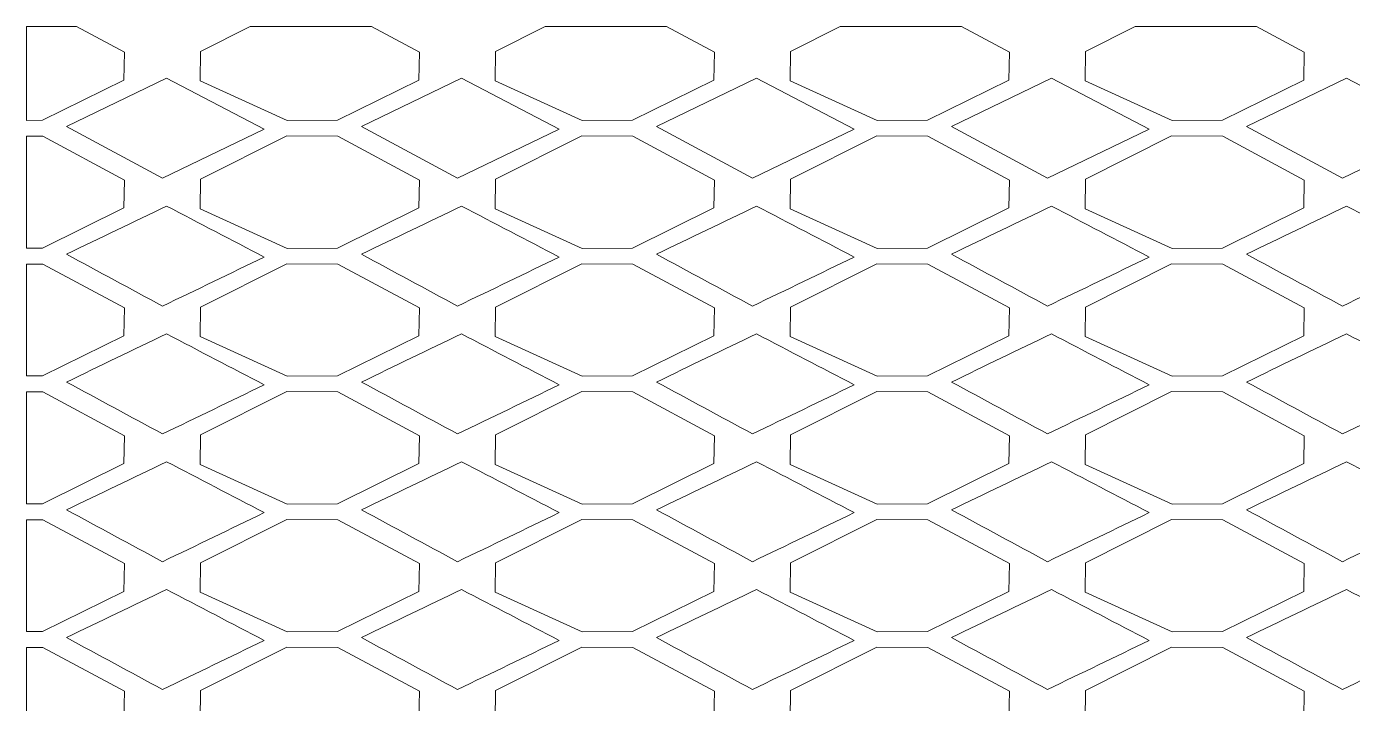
# Model space of a CAD drawing. Header units: millimetres. Extents: x -1200 to 1200, y -590 to 590.
# Drawn here: x -1200 to -45, y 0 to 590 of the extents above; entities that cross this region are included whole.
import ezdxf

# ---------------------------------------------------------------- set-up
doc = ezdxf.new("R2010")
doc.units = ezdxf.units.MM
doc.header["$MEASUREMENT"] = 0
doc.layers.add('Layer 1', color=7, linetype='Continuous')

msp = doc.modelspace()

# ---------------------------------------------------------------- linework, layer by layer
at = {"layer": 'Layer 1', "color": 250, "lineweight": 20}
for points, knots in [([(-1200.05, 508.202), (-1200.05, 508.202), (-1200.05, 589.9734), (-1200.05, 589.9734), (-1200.05, 589.9734), (-1156.4957, 589.9734), (-1156.4957, 589.9734), (-1156.4957, 589.9734), (-1114.7552, 567.5746), (-1114.7552, 567.5746), (-1114.7552, 567.5746), (-1115.2698, 543.2268), (-1115.2698, 543.2268), (-1115.2698, 543.2268), (-1186.0595, 508.317), (-1186.0595, 508.317), (-1186.0595, 508.317), (-1200.05, 508.202), (-1200.05, 508.202)], [0, 0, 0, 0, 0.166666667, 0.166666667, 0.166666667, 0.333333333, 0.333333333, 0.333333333, 0.5, 0.5, 0.5, 0.666666667, 0.666666667, 0.666666667, 0.833333333, 0.833333333, 0.833333333, 1, 1, 1, 1]), ([(-1005.1935, 589.9734), (-1005.1935, 589.9734), (-899.4521, 589.9734), (-899.4521, 589.9734), (-899.4521, 589.9734), (-857.7115, 567.5746), (-857.7115, 567.5746), (-857.7115, 567.5746), (-858.2261, 543.2268), (-858.2261, 543.2268), (-858.2261, 543.2268), (-929.0158, 508.317), (-929.0158, 508.317), (-929.0158, 508.317), (-972.8092, 507.9585), (-972.8092, 507.9585), (-972.8092, 507.9585), (-1048.7925, 542.5553), (-1048.7925, 542.5553), (-1048.7925, 542.5553), (-1048.4653, 568.2461), (-1048.4653, 568.2461), (-1048.4653, 568.2461), (-1005.1935, 589.9734), (-1005.1935, 589.9734)], [0, 0, 0, 0, 0.125, 0.125, 0.125, 0.25, 0.25, 0.25, 0.375, 0.375, 0.375, 0.5, 0.5, 0.5, 0.625, 0.625, 0.625, 0.75, 0.75, 0.75, 0.875, 0.875, 0.875, 1, 1, 1, 1]), ([(-748.1497, 589.9734), (-748.1497, 589.9734), (-642.4083, 589.9734), (-642.4083, 589.9734), (-642.4083, 589.9734), (-600.6677, 567.5746), (-600.6677, 567.5746), (-600.6677, 567.5746), (-601.1823, 543.2268), (-601.1823, 543.2268), (-601.1823, 543.2268), (-671.9722, 508.317), (-671.9722, 508.317), (-671.9722, 508.317), (-715.7654, 507.9585), (-715.7654, 507.9585), (-715.7654, 507.9585), (-791.7488, 542.5553), (-791.7488, 542.5553), (-791.7488, 542.5553), (-791.4216, 568.2461), (-791.4216, 568.2461), (-791.4216, 568.2461), (-748.1497, 589.9734), (-748.1497, 589.9734)], [0, 0, 0, 0, 0.125, 0.125, 0.125, 0.25, 0.25, 0.25, 0.375, 0.375, 0.375, 0.5, 0.5, 0.5, 0.625, 0.625, 0.625, 0.75, 0.75, 0.75, 0.875, 0.875, 0.875, 1, 1, 1, 1]), ([(-491.106, 589.9734), (-491.106, 589.9734), (-385.3646, 589.9734), (-385.3646, 589.9734), (-385.3646, 589.9734), (-343.624, 567.5746), (-343.624, 567.5746), (-343.624, 567.5746), (-344.1386, 543.2268), (-344.1386, 543.2268), (-344.1386, 543.2268), (-414.9284, 508.317), (-414.9284, 508.317), (-414.9284, 508.317), (-458.7218, 507.9585), (-458.7218, 507.9585), (-458.7218, 507.9585), (-534.705, 542.5553), (-534.705, 542.5553), (-534.705, 542.5553), (-534.3778, 568.2461), (-534.3778, 568.2461), (-534.3778, 568.2461), (-491.106, 589.9734), (-491.106, 589.9734)], [0, 0, 0, 0, 0.125, 0.125, 0.125, 0.25, 0.25, 0.25, 0.375, 0.375, 0.375, 0.5, 0.5, 0.5, 0.625, 0.625, 0.625, 0.75, 0.75, 0.75, 0.875, 0.875, 0.875, 1, 1, 1, 1]), ([(-234.0623, 589.9734), (-234.0623, 589.9734), (-128.3209, 589.9734), (-128.3209, 589.9734), (-128.3209, 589.9734), (-86.5802, 567.5746), (-86.5802, 567.5746), (-86.5802, 567.5746), (-87.0949, 543.2268), (-87.0949, 543.2268), (-87.0949, 543.2268), (-157.8847, 508.317), (-157.8847, 508.317), (-157.8847, 508.317), (-201.6781, 507.9585), (-201.6781, 507.9585), (-201.6781, 507.9585), (-277.6613, 542.5553), (-277.6613, 542.5553), (-277.6613, 542.5553), (-277.3341, 568.2461), (-277.3341, 568.2461), (-277.3341, 568.2461), (-234.0623, 589.9734), (-234.0623, 589.9734)], [0, 0, 0, 0, 0.125, 0.125, 0.125, 0.25, 0.25, 0.25, 0.375, 0.375, 0.375, 0.5, 0.5, 0.5, 0.625, 0.625, 0.625, 0.75, 0.75, 0.75, 0.875, 0.875, 0.875, 1, 1, 1, 1]), ([(-992.8531, 500.4396), (-992.8531, 500.4396), (-1078.0067, 544.8387), (-1078.0067, 544.8387), (-1078.0067, 544.8387), (-1165.2186, 502.9009), (-1165.2186, 502.9009), (-1165.2186, 502.9009), (-1081.469, 457.6966), (-1081.469, 457.6966), (-1081.469, 457.6966), (-992.8531, 500.4396), (-992.8531, 500.4396)], [0, 0, 0, 0, 0.25, 0.25, 0.25, 0.5, 0.5, 0.5, 0.75, 0.75, 0.75, 1, 1, 1, 1]), ([(-735.8093, 500.4396), (-735.8093, 500.4396), (-820.963, 544.8387), (-820.963, 544.8387), (-820.963, 544.8387), (-908.1749, 502.9009), (-908.1749, 502.9009), (-908.1749, 502.9009), (-824.4253, 457.6966), (-824.4253, 457.6966), (-824.4253, 457.6966), (-735.8093, 500.4396), (-735.8093, 500.4396)], [0, 0, 0, 0, 0.25, 0.25, 0.25, 0.5, 0.5, 0.5, 0.75, 0.75, 0.75, 1, 1, 1, 1]), ([(-478.7656, 500.4396), (-478.7656, 500.4396), (-563.9192, 544.8387), (-563.9192, 544.8387), (-563.9192, 544.8387), (-651.1312, 502.9009), (-651.1312, 502.9009), (-651.1312, 502.9009), (-567.3816, 457.6966), (-567.3816, 457.6966), (-567.3816, 457.6966), (-478.7656, 500.4396), (-478.7656, 500.4396)], [0, 0, 0, 0, 0.25, 0.25, 0.25, 0.5, 0.5, 0.5, 0.75, 0.75, 0.75, 1, 1, 1, 1]), ([(-221.7219, 500.4396), (-221.7219, 500.4396), (-306.8755, 544.8387), (-306.8755, 544.8387), (-306.8755, 544.8387), (-394.0875, 502.9009), (-394.0875, 502.9009), (-394.0875, 502.9009), (-310.3378, 457.6966), (-310.3378, 457.6966), (-310.3378, 457.6966), (-221.7219, 500.4396), (-221.7219, 500.4396)], [0, 0, 0, 0, 0.25, 0.25, 0.25, 0.5, 0.5, 0.5, 0.75, 0.75, 0.75, 1, 1, 1, 1]), ([(35.3218, 500.4396), (35.3218, 500.4396), (-49.8318, 544.8387), (-49.8318, 544.8387), (-49.8318, 544.8387), (-137.0438, 502.9009), (-137.0438, 502.9009), (-137.0438, 502.9009), (-53.2941, 457.6966), (-53.2941, 457.6966), (-53.2941, 457.6966), (35.3218, 500.4396), (35.3218, 500.4396)], [0, 0, 0, 0, 0.25, 0.25, 0.25, 0.5, 0.5, 0.5, 0.75, 0.75, 0.75, 1, 1, 1, 1]), ([(-1200.05, 396.8031), (-1200.05, 396.8031), (-1200.05, 494.3641), (-1200.05, 494.3641), (-1200.05, 494.3641), (-1185.7324, 494.2637), (-1185.7324, 494.2637), (-1185.7324, 494.2637), (-1114.7552, 456.1757), (-1114.7552, 456.1757), (-1114.7552, 456.1757), (-1115.2698, 431.8279), (-1115.2698, 431.8279), (-1115.2698, 431.8279), (-1186.0595, 396.9181), (-1186.0595, 396.9181), (-1186.0595, 396.9181), (-1200.05, 396.8031), (-1200.05, 396.8031)], [0, 0, 0, 0, 0.166666667, 0.166666667, 0.166666667, 0.333333333, 0.333333333, 0.333333333, 0.5, 0.5, 0.5, 0.666666667, 0.666666667, 0.666666667, 0.833333333, 0.833333333, 0.833333333, 1, 1, 1, 1]), ([(-857.7115, 456.1757), (-857.7115, 456.1757), (-858.2261, 431.8279), (-858.2261, 431.8279), (-858.2261, 431.8279), (-929.0158, 396.9181), (-929.0158, 396.9181), (-929.0158, 396.9181), (-972.8092, 396.5596), (-972.8092, 396.5596), (-972.8092, 396.5596), (-1048.7925, 431.1564), (-1048.7925, 431.1564), (-1048.7925, 431.1564), (-1048.4653, 456.8472), (-1048.4653, 456.8472), (-1048.4653, 456.8472), (-973.3238, 494.5768), (-973.3238, 494.5768), (-973.3238, 494.5768), (-928.6886, 494.2637), (-928.6886, 494.2637), (-928.6886, 494.2637), (-857.7115, 456.1757), (-857.7115, 456.1757)], [0, 0, 0, 0, 0.125, 0.125, 0.125, 0.25, 0.25, 0.25, 0.375, 0.375, 0.375, 0.5, 0.5, 0.5, 0.625, 0.625, 0.625, 0.75, 0.75, 0.75, 0.875, 0.875, 0.875, 1, 1, 1, 1]), ([(-600.6677, 456.1757), (-600.6677, 456.1757), (-601.1823, 431.8279), (-601.1823, 431.8279), (-601.1823, 431.8279), (-671.9722, 396.9181), (-671.9722, 396.9181), (-671.9722, 396.9181), (-715.7654, 396.5596), (-715.7654, 396.5596), (-715.7654, 396.5596), (-791.7488, 431.1564), (-791.7488, 431.1564), (-791.7488, 431.1564), (-791.4216, 456.8472), (-791.4216, 456.8472), (-791.4216, 456.8472), (-716.2801, 494.5768), (-716.2801, 494.5768), (-716.2801, 494.5768), (-671.6449, 494.2637), (-671.6449, 494.2637), (-671.6449, 494.2637), (-600.6677, 456.1757), (-600.6677, 456.1757)], [0, 0, 0, 0, 0.125, 0.125, 0.125, 0.25, 0.25, 0.25, 0.375, 0.375, 0.375, 0.5, 0.5, 0.5, 0.625, 0.625, 0.625, 0.75, 0.75, 0.75, 0.875, 0.875, 0.875, 1, 1, 1, 1]), ([(-343.624, 456.1757), (-343.624, 456.1757), (-344.1386, 431.8279), (-344.1386, 431.8279), (-344.1386, 431.8279), (-414.9284, 396.9181), (-414.9284, 396.9181), (-414.9284, 396.9181), (-458.7218, 396.5596), (-458.7218, 396.5596), (-458.7218, 396.5596), (-534.705, 431.1564), (-534.705, 431.1564), (-534.705, 431.1564), (-534.3778, 456.8472), (-534.3778, 456.8472), (-534.3778, 456.8472), (-459.2363, 494.5768), (-459.2363, 494.5768), (-459.2363, 494.5768), (-414.6011, 494.2637), (-414.6011, 494.2637), (-414.6011, 494.2637), (-343.624, 456.1757), (-343.624, 456.1757)], [0, 0, 0, 0, 0.125, 0.125, 0.125, 0.25, 0.25, 0.25, 0.375, 0.375, 0.375, 0.5, 0.5, 0.5, 0.625, 0.625, 0.625, 0.75, 0.75, 0.75, 0.875, 0.875, 0.875, 1, 1, 1, 1]), ([(-86.5802, 456.1757), (-86.5802, 456.1757), (-87.0949, 431.8279), (-87.0949, 431.8279), (-87.0949, 431.8279), (-157.8847, 396.9181), (-157.8847, 396.9181), (-157.8847, 396.9181), (-201.6781, 396.5596), (-201.6781, 396.5596), (-201.6781, 396.5596), (-277.6613, 431.1564), (-277.6613, 431.1564), (-277.6613, 431.1564), (-277.3341, 456.8472), (-277.3341, 456.8472), (-277.3341, 456.8472), (-202.1926, 494.5768), (-202.1926, 494.5768), (-202.1926, 494.5768), (-157.5575, 494.2637), (-157.5575, 494.2637), (-157.5575, 494.2637), (-86.5802, 456.1757), (-86.5802, 456.1757)], [0, 0, 0, 0, 0.125, 0.125, 0.125, 0.25, 0.25, 0.25, 0.375, 0.375, 0.375, 0.5, 0.5, 0.5, 0.625, 0.625, 0.625, 0.75, 0.75, 0.75, 0.875, 0.875, 0.875, 1, 1, 1, 1]), ([(-992.8545, 389.0568), (-1021.2409, 403.8565), (-1049.6244, 418.6562), (-1078.0081, 433.4559), (-1107.0797, 419.4761), (-1136.1513, 405.4977), (-1165.22, 391.5181), (-1137.3049, 376.4495), (-1109.3883, 361.3823), (-1081.4704, 346.3138), (-1051.9331, 360.561), (-1022.3945, 374.8096), (-992.8545, 389.0568)], [0, 0, 0, 0, 0.25, 0.25, 0.25, 0.5, 0.5, 0.5, 0.75, 0.75, 0.75, 1, 1, 1, 1]), ([(-735.8107, 389.0568), (-764.1971, 403.8565), (-792.5808, 418.6562), (-820.9644, 433.4559), (-850.0359, 419.4761), (-879.1075, 405.4977), (-908.1764, 391.5181), (-880.2612, 376.4495), (-852.3446, 361.3823), (-824.4267, 346.3138), (-794.8894, 360.561), (-765.3508, 374.8096), (-735.8107, 389.0568)], [0, 0, 0, 0, 0.25, 0.25, 0.25, 0.5, 0.5, 0.5, 0.75, 0.75, 0.75, 1, 1, 1, 1]), ([(-478.767, 389.0568), (-507.1534, 403.8565), (-535.5371, 418.6562), (-563.9206, 433.4559), (-592.9922, 419.4761), (-622.0638, 405.4977), (-651.1326, 391.5181), (-623.2174, 376.4495), (-595.3009, 361.3823), (-567.3829, 346.3138), (-537.8457, 360.561), (-508.307, 374.8096), (-478.767, 389.0568)], [0, 0, 0, 0, 0.25, 0.25, 0.25, 0.5, 0.5, 0.5, 0.75, 0.75, 0.75, 1, 1, 1, 1]), ([(-221.7233, 389.0568), (-250.1097, 403.8565), (-278.4933, 418.6562), (-306.8769, 433.4559), (-335.9485, 419.4761), (-365.0201, 405.4977), (-394.0889, 391.5181), (-366.1737, 376.4495), (-338.2572, 361.3823), (-310.3392, 346.3138), (-280.8019, 360.561), (-251.2634, 374.8096), (-221.7233, 389.0568)], [0, 0, 0, 0, 0.25, 0.25, 0.25, 0.5, 0.5, 0.5, 0.75, 0.75, 0.75, 1, 1, 1, 1]), ([(35.3204, 389.0568), (6.9341, 403.8565), (-21.4496, 418.6562), (-49.8331, 433.4559), (-78.9047, 419.4761), (-107.9763, 405.4977), (-137.0451, 391.5181), (-109.1299, 376.4495), (-81.2134, 361.3823), (-53.2955, 346.3138), (-23.7582, 360.561), (5.7804, 374.8096), (35.3204, 389.0568)], [0, 0, 0, 0, 0.25, 0.25, 0.25, 0.5, 0.5, 0.5, 0.75, 0.75, 0.75, 1, 1, 1, 1]), ([(-1200.05, 285.4042), (-1200.05, 285.4042), (-1200.05, 382.9652), (-1200.05, 382.9652), (-1200.05, 382.9652), (-1185.7324, 382.8649), (-1185.7324, 382.8649), (-1185.7324, 382.8649), (-1114.7552, 344.7768), (-1114.7552, 344.7768), (-1114.7552, 344.7768), (-1115.2698, 320.4291), (-1115.2698, 320.4291), (-1115.2698, 320.4291), (-1186.0595, 285.5193), (-1186.0595, 285.5193), (-1186.0595, 285.5193), (-1200.05, 285.4042), (-1200.05, 285.4042)], [0, 0, 0, 0, 0.166666667, 0.166666667, 0.166666667, 0.333333333, 0.333333333, 0.333333333, 0.5, 0.5, 0.5, 0.666666667, 0.666666667, 0.666666667, 0.833333333, 0.833333333, 0.833333333, 1, 1, 1, 1]), ([(-857.7115, 344.7768), (-857.7115, 344.7768), (-858.2261, 320.4291), (-858.2261, 320.4291), (-858.2261, 320.4291), (-929.0158, 285.5193), (-929.0158, 285.5193), (-929.0158, 285.5193), (-972.8092, 285.1608), (-972.8092, 285.1608), (-972.8092, 285.1608), (-1048.7925, 319.7576), (-1048.7925, 319.7576), (-1048.7925, 319.7576), (-1048.4653, 345.4483), (-1048.4653, 345.4483), (-1048.4653, 345.4483), (-973.3238, 383.1779), (-973.3238, 383.1779), (-973.3238, 383.1779), (-928.6886, 382.8649), (-928.6886, 382.8649), (-928.6886, 382.8649), (-857.7115, 344.7768), (-857.7115, 344.7768)], [0, 0, 0, 0, 0.125, 0.125, 0.125, 0.25, 0.25, 0.25, 0.375, 0.375, 0.375, 0.5, 0.5, 0.5, 0.625, 0.625, 0.625, 0.75, 0.75, 0.75, 0.875, 0.875, 0.875, 1, 1, 1, 1]), ([(-600.6677, 344.7768), (-600.6677, 344.7768), (-601.1823, 320.4291), (-601.1823, 320.4291), (-601.1823, 320.4291), (-671.9722, 285.5193), (-671.9722, 285.5193), (-671.9722, 285.5193), (-715.7654, 285.1608), (-715.7654, 285.1608), (-715.7654, 285.1608), (-791.7488, 319.7576), (-791.7488, 319.7576), (-791.7488, 319.7576), (-791.4216, 345.4483), (-791.4216, 345.4483), (-791.4216, 345.4483), (-716.2801, 383.1779), (-716.2801, 383.1779), (-716.2801, 383.1779), (-671.6449, 382.8649), (-671.6449, 382.8649), (-671.6449, 382.8649), (-600.6677, 344.7768), (-600.6677, 344.7768)], [0, 0, 0, 0, 0.125, 0.125, 0.125, 0.25, 0.25, 0.25, 0.375, 0.375, 0.375, 0.5, 0.5, 0.5, 0.625, 0.625, 0.625, 0.75, 0.75, 0.75, 0.875, 0.875, 0.875, 1, 1, 1, 1]), ([(-343.624, 344.7768), (-343.624, 344.7768), (-344.1386, 320.4291), (-344.1386, 320.4291), (-344.1386, 320.4291), (-414.9284, 285.5193), (-414.9284, 285.5193), (-414.9284, 285.5193), (-458.7218, 285.1608), (-458.7218, 285.1608), (-458.7218, 285.1608), (-534.705, 319.7576), (-534.705, 319.7576), (-534.705, 319.7576), (-534.3778, 345.4483), (-534.3778, 345.4483), (-534.3778, 345.4483), (-459.2363, 383.1779), (-459.2363, 383.1779), (-459.2363, 383.1779), (-414.6011, 382.8649), (-414.6011, 382.8649), (-414.6011, 382.8649), (-343.624, 344.7768), (-343.624, 344.7768)], [0, 0, 0, 0, 0.125, 0.125, 0.125, 0.25, 0.25, 0.25, 0.375, 0.375, 0.375, 0.5, 0.5, 0.5, 0.625, 0.625, 0.625, 0.75, 0.75, 0.75, 0.875, 0.875, 0.875, 1, 1, 1, 1]), ([(-86.5802, 344.7768), (-86.5802, 344.7768), (-87.0949, 320.4291), (-87.0949, 320.4291), (-87.0949, 320.4291), (-157.8847, 285.5193), (-157.8847, 285.5193), (-157.8847, 285.5193), (-201.6781, 285.1608), (-201.6781, 285.1608), (-201.6781, 285.1608), (-277.6613, 319.7576), (-277.6613, 319.7576), (-277.6613, 319.7576), (-277.3341, 345.4483), (-277.3341, 345.4483), (-277.3341, 345.4483), (-202.1926, 383.1779), (-202.1926, 383.1779), (-202.1926, 383.1779), (-157.5575, 382.8649), (-157.5575, 382.8649), (-157.5575, 382.8649), (-86.5802, 344.7768), (-86.5802, 344.7768)], [0, 0, 0, 0, 0.125, 0.125, 0.125, 0.25, 0.25, 0.25, 0.375, 0.375, 0.375, 0.5, 0.5, 0.5, 0.625, 0.625, 0.625, 0.75, 0.75, 0.75, 0.875, 0.875, 0.875, 1, 1, 1, 1]), ([(-992.8545, 277.6753), (-1021.2409, 292.475), (-1049.6244, 307.2747), (-1078.0081, 322.0744), (-1107.0797, 308.0947), (-1136.1513, 294.1163), (-1165.22, 280.1366), (-1137.3049, 265.068), (-1109.3883, 250.0009), (-1081.4704, 234.9323), (-1051.9331, 249.1795), (-1022.3945, 263.4281), (-992.8545, 277.6753)], [0, 0, 0, 0, 0.25, 0.25, 0.25, 0.5, 0.5, 0.5, 0.75, 0.75, 0.75, 1, 1, 1, 1]), ([(-735.8107, 277.6753), (-764.1971, 292.475), (-792.5808, 307.2747), (-820.9644, 322.0744), (-850.0359, 308.0947), (-879.1075, 294.1163), (-908.1764, 280.1366), (-880.2612, 265.068), (-852.3446, 250.0009), (-824.4267, 234.9323), (-794.8894, 249.1795), (-765.3508, 263.4281), (-735.8107, 277.6753)], [0, 0, 0, 0, 0.25, 0.25, 0.25, 0.5, 0.5, 0.5, 0.75, 0.75, 0.75, 1, 1, 1, 1]), ([(-478.767, 277.6753), (-507.1534, 292.475), (-535.5371, 307.2747), (-563.9206, 322.0744), (-592.9922, 308.0947), (-622.0638, 294.1163), (-651.1326, 280.1366), (-623.2174, 265.068), (-595.3009, 250.0009), (-567.3829, 234.9323), (-537.8457, 249.1795), (-508.307, 263.4281), (-478.767, 277.6753)], [0, 0, 0, 0, 0.25, 0.25, 0.25, 0.5, 0.5, 0.5, 0.75, 0.75, 0.75, 1, 1, 1, 1]), ([(-221.7233, 277.6753), (-250.1097, 292.475), (-278.4933, 307.2747), (-306.8769, 322.0744), (-335.9485, 308.0947), (-365.0201, 294.1163), (-394.0889, 280.1366), (-366.1737, 265.068), (-338.2572, 250.0009), (-310.3392, 234.9323), (-280.8019, 249.1795), (-251.2634, 263.4281), (-221.7233, 277.6753)], [0, 0, 0, 0, 0.25, 0.25, 0.25, 0.5, 0.5, 0.5, 0.75, 0.75, 0.75, 1, 1, 1, 1]), ([(35.3204, 277.6753), (6.9341, 292.475), (-21.4496, 307.2747), (-49.8331, 322.0744), (-78.9047, 308.0947), (-107.9763, 294.1163), (-137.0451, 280.1366), (-109.1299, 265.068), (-81.2134, 250.0009), (-53.2955, 234.9323), (-23.7582, 249.1795), (5.7804, 263.4281), (35.3204, 277.6753)], [0, 0, 0, 0, 0.25, 0.25, 0.25, 0.5, 0.5, 0.5, 0.75, 0.75, 0.75, 1, 1, 1, 1]), ([(-1200.05, 174.0053), (-1200.05, 174.0053), (-1200.05, 271.5663), (-1200.05, 271.5663), (-1200.05, 271.5663), (-1185.7324, 271.466), (-1185.7324, 271.466), (-1185.7324, 271.466), (-1114.7552, 233.378), (-1114.7552, 233.378), (-1114.7552, 233.378), (-1115.2698, 209.0302), (-1115.2698, 209.0302), (-1115.2698, 209.0302), (-1186.0595, 174.1204), (-1186.0595, 174.1204), (-1186.0595, 174.1204), (-1200.05, 174.0053), (-1200.05, 174.0053)], [0, 0, 0, 0, 0.166666667, 0.166666667, 0.166666667, 0.333333333, 0.333333333, 0.333333333, 0.5, 0.5, 0.5, 0.666666667, 0.666666667, 0.666666667, 0.833333333, 0.833333333, 0.833333333, 1, 1, 1, 1]), ([(-857.7115, 233.378), (-857.7115, 233.378), (-858.2261, 209.0302), (-858.2261, 209.0302), (-858.2261, 209.0302), (-929.0158, 174.1204), (-929.0158, 174.1204), (-929.0158, 174.1204), (-972.8092, 173.7619), (-972.8092, 173.7619), (-972.8092, 173.7619), (-1048.7925, 208.3587), (-1048.7925, 208.3587), (-1048.7925, 208.3587), (-1048.4653, 234.0495), (-1048.4653, 234.0495), (-1048.4653, 234.0495), (-973.3238, 271.779), (-973.3238, 271.779), (-973.3238, 271.779), (-928.6886, 271.466), (-928.6886, 271.466), (-928.6886, 271.466), (-857.7115, 233.378), (-857.7115, 233.378)], [0, 0, 0, 0, 0.125, 0.125, 0.125, 0.25, 0.25, 0.25, 0.375, 0.375, 0.375, 0.5, 0.5, 0.5, 0.625, 0.625, 0.625, 0.75, 0.75, 0.75, 0.875, 0.875, 0.875, 1, 1, 1, 1]), ([(-600.6677, 233.378), (-600.6677, 233.378), (-601.1823, 209.0302), (-601.1823, 209.0302), (-601.1823, 209.0302), (-671.9722, 174.1204), (-671.9722, 174.1204), (-671.9722, 174.1204), (-715.7654, 173.7619), (-715.7654, 173.7619), (-715.7654, 173.7619), (-791.7488, 208.3587), (-791.7488, 208.3587), (-791.7488, 208.3587), (-791.4216, 234.0495), (-791.4216, 234.0495), (-791.4216, 234.0495), (-716.2801, 271.779), (-716.2801, 271.779), (-716.2801, 271.779), (-671.6449, 271.466), (-671.6449, 271.466), (-671.6449, 271.466), (-600.6677, 233.378), (-600.6677, 233.378)], [0, 0, 0, 0, 0.125, 0.125, 0.125, 0.25, 0.25, 0.25, 0.375, 0.375, 0.375, 0.5, 0.5, 0.5, 0.625, 0.625, 0.625, 0.75, 0.75, 0.75, 0.875, 0.875, 0.875, 1, 1, 1, 1]), ([(-343.624, 233.378), (-343.624, 233.378), (-344.1386, 209.0302), (-344.1386, 209.0302), (-344.1386, 209.0302), (-414.9284, 174.1204), (-414.9284, 174.1204), (-414.9284, 174.1204), (-458.7218, 173.7619), (-458.7218, 173.7619), (-458.7218, 173.7619), (-534.705, 208.3587), (-534.705, 208.3587), (-534.705, 208.3587), (-534.3778, 234.0495), (-534.3778, 234.0495), (-534.3778, 234.0495), (-459.2363, 271.779), (-459.2363, 271.779), (-459.2363, 271.779), (-414.6011, 271.466), (-414.6011, 271.466), (-414.6011, 271.466), (-343.624, 233.378), (-343.624, 233.378)], [0, 0, 0, 0, 0.125, 0.125, 0.125, 0.25, 0.25, 0.25, 0.375, 0.375, 0.375, 0.5, 0.5, 0.5, 0.625, 0.625, 0.625, 0.75, 0.75, 0.75, 0.875, 0.875, 0.875, 1, 1, 1, 1]), ([(-86.5802, 233.378), (-86.5802, 233.378), (-87.0949, 209.0302), (-87.0949, 209.0302), (-87.0949, 209.0302), (-157.8847, 174.1204), (-157.8847, 174.1204), (-157.8847, 174.1204), (-201.6781, 173.7619), (-201.6781, 173.7619), (-201.6781, 173.7619), (-277.6613, 208.3587), (-277.6613, 208.3587), (-277.6613, 208.3587), (-277.3341, 234.0495), (-277.3341, 234.0495), (-277.3341, 234.0495), (-202.1926, 271.779), (-202.1926, 271.779), (-202.1926, 271.779), (-157.5575, 271.466), (-157.5575, 271.466), (-157.5575, 271.466), (-86.5802, 233.378), (-86.5802, 233.378)], [0, 0, 0, 0, 0.125, 0.125, 0.125, 0.25, 0.25, 0.25, 0.375, 0.375, 0.375, 0.5, 0.5, 0.5, 0.625, 0.625, 0.625, 0.75, 0.75, 0.75, 0.875, 0.875, 0.875, 1, 1, 1, 1]), ([(-992.8545, 166.2925), (-1021.2409, 181.0922), (-1049.6244, 195.8919), (-1078.0081, 210.6916), (-1107.0797, 196.7118), (-1136.1513, 182.7335), (-1165.22, 168.7538), (-1137.3049, 153.6852), (-1109.3883, 138.618), (-1081.4704, 123.5495), (-1051.9331, 137.7967), (-1022.3945, 152.0453), (-992.8545, 166.2925)], [0, 0, 0, 0, 0.25, 0.25, 0.25, 0.5, 0.5, 0.5, 0.75, 0.75, 0.75, 1, 1, 1, 1]), ([(-735.8107, 166.2925), (-764.1971, 181.0922), (-792.5808, 195.8919), (-820.9644, 210.6916), (-850.0359, 196.7118), (-879.1075, 182.7335), (-908.1764, 168.7538), (-880.2612, 153.6852), (-852.3446, 138.618), (-824.4267, 123.5495), (-794.8894, 137.7967), (-765.3508, 152.0453), (-735.8107, 166.2925)], [0, 0, 0, 0, 0.25, 0.25, 0.25, 0.5, 0.5, 0.5, 0.75, 0.75, 0.75, 1, 1, 1, 1]), ([(-478.767, 166.2925), (-507.1534, 181.0922), (-535.5371, 195.8919), (-563.9206, 210.6916), (-592.9922, 196.7118), (-622.0638, 182.7335), (-651.1326, 168.7538), (-623.2174, 153.6852), (-595.3009, 138.618), (-567.3829, 123.5495), (-537.8457, 137.7967), (-508.307, 152.0453), (-478.767, 166.2925)], [0, 0, 0, 0, 0.25, 0.25, 0.25, 0.5, 0.5, 0.5, 0.75, 0.75, 0.75, 1, 1, 1, 1]), ([(-221.7233, 166.2925), (-250.1097, 181.0922), (-278.4933, 195.8919), (-306.8769, 210.6916), (-335.9485, 196.7118), (-365.0201, 182.7335), (-394.0889, 168.7538), (-366.1737, 153.6852), (-338.2572, 138.618), (-310.3392, 123.5495), (-280.8019, 137.7967), (-251.2634, 152.0453), (-221.7233, 166.2925)], [0, 0, 0, 0, 0.25, 0.25, 0.25, 0.5, 0.5, 0.5, 0.75, 0.75, 0.75, 1, 1, 1, 1]), ([(35.3204, 166.2925), (6.9341, 181.0922), (-21.4496, 195.8919), (-49.8331, 210.6916), (-78.9047, 196.7118), (-107.9763, 182.7335), (-137.0451, 168.7538), (-109.1299, 153.6852), (-81.2134, 138.618), (-53.2955, 123.5495), (-23.7582, 137.7967), (5.7804, 152.0453), (35.3204, 166.2925)], [0, 0, 0, 0, 0.25, 0.25, 0.25, 0.5, 0.5, 0.5, 0.75, 0.75, 0.75, 1, 1, 1, 1]), ([(-1200.05, 62.6065), (-1200.05, 62.6065), (-1200.05, 160.1674), (-1200.05, 160.1674), (-1200.05, 160.1674), (-1185.7324, 160.0671), (-1185.7324, 160.0671), (-1185.7324, 160.0671), (-1114.7552, 121.9791), (-1114.7552, 121.9791), (-1114.7552, 121.9791), (-1115.2698, 97.6313), (-1115.2698, 97.6313), (-1115.2698, 97.6313), (-1186.0595, 62.7216), (-1186.0595, 62.7216), (-1186.0595, 62.7216), (-1200.05, 62.6065), (-1200.05, 62.6065)], [0, 0, 0, 0, 0.166666667, 0.166666667, 0.166666667, 0.333333333, 0.333333333, 0.333333333, 0.5, 0.5, 0.5, 0.666666667, 0.666666667, 0.666666667, 0.833333333, 0.833333333, 0.833333333, 1, 1, 1, 1]), ([(-857.7115, 121.9791), (-857.7115, 121.9791), (-858.2261, 97.6313), (-858.2261, 97.6313), (-858.2261, 97.6313), (-929.0158, 62.7216), (-929.0158, 62.7216), (-929.0158, 62.7216), (-972.8092, 62.3631), (-972.8092, 62.3631), (-972.8092, 62.3631), (-1048.7925, 96.9598), (-1048.7925, 96.9598), (-1048.7925, 96.9598), (-1048.4653, 122.6506), (-1048.4653, 122.6506), (-1048.4653, 122.6506), (-973.3238, 160.3801), (-973.3238, 160.3801), (-973.3238, 160.3801), (-928.6886, 160.0671), (-928.6886, 160.0671), (-928.6886, 160.0671), (-857.7115, 121.9791), (-857.7115, 121.9791)], [0, 0, 0, 0, 0.125, 0.125, 0.125, 0.25, 0.25, 0.25, 0.375, 0.375, 0.375, 0.5, 0.5, 0.5, 0.625, 0.625, 0.625, 0.75, 0.75, 0.75, 0.875, 0.875, 0.875, 1, 1, 1, 1]), ([(-600.6677, 121.9791), (-600.6677, 121.9791), (-601.1823, 97.6313), (-601.1823, 97.6313), (-601.1823, 97.6313), (-671.9722, 62.7216), (-671.9722, 62.7216), (-671.9722, 62.7216), (-715.7654, 62.3631), (-715.7654, 62.3631), (-715.7654, 62.3631), (-791.7488, 96.9598), (-791.7488, 96.9598), (-791.7488, 96.9598), (-791.4216, 122.6506), (-791.4216, 122.6506), (-791.4216, 122.6506), (-716.2801, 160.3801), (-716.2801, 160.3801), (-716.2801, 160.3801), (-671.6449, 160.0671), (-671.6449, 160.0671), (-671.6449, 160.0671), (-600.6677, 121.9791), (-600.6677, 121.9791)], [0, 0, 0, 0, 0.125, 0.125, 0.125, 0.25, 0.25, 0.25, 0.375, 0.375, 0.375, 0.5, 0.5, 0.5, 0.625, 0.625, 0.625, 0.75, 0.75, 0.75, 0.875, 0.875, 0.875, 1, 1, 1, 1]), ([(-343.624, 121.9791), (-343.624, 121.9791), (-344.1386, 97.6313), (-344.1386, 97.6313), (-344.1386, 97.6313), (-414.9284, 62.7216), (-414.9284, 62.7216), (-414.9284, 62.7216), (-458.7218, 62.3631), (-458.7218, 62.3631), (-458.7218, 62.3631), (-534.705, 96.9598), (-534.705, 96.9598), (-534.705, 96.9598), (-534.3778, 122.6506), (-534.3778, 122.6506), (-534.3778, 122.6506), (-459.2363, 160.3801), (-459.2363, 160.3801), (-459.2363, 160.3801), (-414.6011, 160.0671), (-414.6011, 160.0671), (-414.6011, 160.0671), (-343.624, 121.9791), (-343.624, 121.9791)], [0, 0, 0, 0, 0.125, 0.125, 0.125, 0.25, 0.25, 0.25, 0.375, 0.375, 0.375, 0.5, 0.5, 0.5, 0.625, 0.625, 0.625, 0.75, 0.75, 0.75, 0.875, 0.875, 0.875, 1, 1, 1, 1]), ([(-86.5802, 121.9791), (-86.5802, 121.9791), (-87.0949, 97.6313), (-87.0949, 97.6313), (-87.0949, 97.6313), (-157.8847, 62.7216), (-157.8847, 62.7216), (-157.8847, 62.7216), (-201.6781, 62.3631), (-201.6781, 62.3631), (-201.6781, 62.3631), (-277.6613, 96.9598), (-277.6613, 96.9598), (-277.6613, 96.9598), (-277.3341, 122.6506), (-277.3341, 122.6506), (-277.3341, 122.6506), (-202.1926, 160.3801), (-202.1926, 160.3801), (-202.1926, 160.3801), (-157.5575, 160.0671), (-157.5575, 160.0671), (-157.5575, 160.0671), (-86.5802, 121.9791), (-86.5802, 121.9791)], [0, 0, 0, 0, 0.125, 0.125, 0.125, 0.25, 0.25, 0.25, 0.375, 0.375, 0.375, 0.5, 0.5, 0.5, 0.625, 0.625, 0.625, 0.75, 0.75, 0.75, 0.875, 0.875, 0.875, 1, 1, 1, 1]), ([(-992.8545, 54.9097), (-1021.2409, 69.7094), (-1049.6244, 84.509), (-1078.0081, 99.3087), (-1107.0797, 85.329), (-1136.1513, 71.3506), (-1165.22, 57.371), (-1137.3049, 42.3024), (-1109.3883, 27.2352), (-1081.4704, 12.1667), (-1051.9331, 26.4139), (-1022.3945, 40.6624), (-992.8545, 54.9097)], [0, 0, 0, 0, 0.25, 0.25, 0.25, 0.5, 0.5, 0.5, 0.75, 0.75, 0.75, 1, 1, 1, 1]), ([(-735.8107, 54.9097), (-764.1971, 69.7094), (-792.5808, 84.509), (-820.9644, 99.3087), (-850.0359, 85.329), (-879.1075, 71.3506), (-908.1764, 57.371), (-880.2612, 42.3024), (-852.3446, 27.2352), (-824.4267, 12.1667), (-794.8894, 26.4139), (-765.3508, 40.6624), (-735.8107, 54.9097)], [0, 0, 0, 0, 0.25, 0.25, 0.25, 0.5, 0.5, 0.5, 0.75, 0.75, 0.75, 1, 1, 1, 1]), ([(-478.767, 54.9097), (-507.1534, 69.7094), (-535.5371, 84.509), (-563.9206, 99.3087), (-592.9922, 85.329), (-622.0638, 71.3506), (-651.1326, 57.371), (-623.2174, 42.3024), (-595.3009, 27.2352), (-567.3829, 12.1667), (-537.8457, 26.4139), (-508.307, 40.6624), (-478.767, 54.9097)], [0, 0, 0, 0, 0.25, 0.25, 0.25, 0.5, 0.5, 0.5, 0.75, 0.75, 0.75, 1, 1, 1, 1]), ([(-221.7233, 54.9097), (-250.1097, 69.7094), (-278.4933, 84.509), (-306.8769, 99.3087), (-335.9485, 85.329), (-365.0201, 71.3506), (-394.0889, 57.371), (-366.1737, 42.3024), (-338.2572, 27.2352), (-310.3392, 12.1667), (-280.8019, 26.4139), (-251.2634, 40.6624), (-221.7233, 54.9097)], [0, 0, 0, 0, 0.25, 0.25, 0.25, 0.5, 0.5, 0.5, 0.75, 0.75, 0.75, 1, 1, 1, 1]), ([(35.3204, 54.9097), (6.9341, 69.7094), (-21.4496, 84.509), (-49.8331, 99.3087), (-78.9047, 85.329), (-107.9763, 71.3506), (-137.0451, 57.371), (-109.1299, 42.3024), (-81.2134, 27.2352), (-53.2955, 12.1667), (-23.7582, 26.4139), (5.7804, 40.6624), (35.3204, 54.9097)], [0, 0, 0, 0, 0.25, 0.25, 0.25, 0.5, 0.5, 0.5, 0.75, 0.75, 0.75, 1, 1, 1, 1]), ([(-1200.05, -48.7924), (-1200.05, -48.7924), (-1200.05, 48.7686), (-1200.05, 48.7686), (-1200.05, 48.7686), (-1185.7324, 48.6683), (-1185.7324, 48.6683), (-1185.7324, 48.6683), (-1114.7552, 10.5802), (-1114.7552, 10.5802), (-1114.7552, 10.5802), (-1115.2698, -13.7676), (-1115.2698, -13.7676), (-1115.2698, -13.7676), (-1186.0595, -48.6773), (-1186.0595, -48.6773), (-1186.0595, -48.6773), (-1200.05, -48.7924), (-1200.05, -48.7924)], [0, 0, 0, 0, 0.166666667, 0.166666667, 0.166666667, 0.333333333, 0.333333333, 0.333333333, 0.5, 0.5, 0.5, 0.666666667, 0.666666667, 0.666666667, 0.833333333, 0.833333333, 0.833333333, 1, 1, 1, 1]), ([(-857.7115, 10.5802), (-857.7115, 10.5802), (-858.2261, -13.7676), (-858.2261, -13.7676), (-858.2261, -13.7676), (-929.0158, -48.6773), (-929.0158, -48.6773), (-929.0158, -48.6773), (-972.8092, -49.0358), (-972.8092, -49.0358), (-972.8092, -49.0358), (-1048.7925, -14.439), (-1048.7925, -14.439), (-1048.7925, -14.439), (-1048.4653, 11.2517), (-1048.4653, 11.2517), (-1048.4653, 11.2517), (-973.3238, 48.9812), (-973.3238, 48.9812), (-973.3238, 48.9812), (-928.6886, 48.6683), (-928.6886, 48.6683), (-928.6886, 48.6683), (-857.7115, 10.5802), (-857.7115, 10.5802)], [0, 0, 0, 0, 0.125, 0.125, 0.125, 0.25, 0.25, 0.25, 0.375, 0.375, 0.375, 0.5, 0.5, 0.5, 0.625, 0.625, 0.625, 0.75, 0.75, 0.75, 0.875, 0.875, 0.875, 1, 1, 1, 1]), ([(-600.6677, 10.5802), (-600.6677, 10.5802), (-601.1823, -13.7676), (-601.1823, -13.7676), (-601.1823, -13.7676), (-671.9722, -48.6773), (-671.9722, -48.6773), (-671.9722, -48.6773), (-715.7654, -49.0358), (-715.7654, -49.0358), (-715.7654, -49.0358), (-791.7488, -14.439), (-791.7488, -14.439), (-791.7488, -14.439), (-791.4216, 11.2517), (-791.4216, 11.2517), (-791.4216, 11.2517), (-716.2801, 48.9812), (-716.2801, 48.9812), (-716.2801, 48.9812), (-671.6449, 48.6683), (-671.6449, 48.6683), (-671.6449, 48.6683), (-600.6677, 10.5802), (-600.6677, 10.5802)], [0, 0, 0, 0, 0.125, 0.125, 0.125, 0.25, 0.25, 0.25, 0.375, 0.375, 0.375, 0.5, 0.5, 0.5, 0.625, 0.625, 0.625, 0.75, 0.75, 0.75, 0.875, 0.875, 0.875, 1, 1, 1, 1]), ([(-343.624, 10.5802), (-343.624, 10.5802), (-344.1386, -13.7676), (-344.1386, -13.7676), (-344.1386, -13.7676), (-414.9284, -48.6773), (-414.9284, -48.6773), (-414.9284, -48.6773), (-458.7218, -49.0358), (-458.7218, -49.0358), (-458.7218, -49.0358), (-534.705, -14.439), (-534.705, -14.439), (-534.705, -14.439), (-534.3778, 11.2517), (-534.3778, 11.2517), (-534.3778, 11.2517), (-459.2363, 48.9812), (-459.2363, 48.9812), (-459.2363, 48.9812), (-414.6011, 48.6683), (-414.6011, 48.6683), (-414.6011, 48.6683), (-343.624, 10.5802), (-343.624, 10.5802)], [0, 0, 0, 0, 0.125, 0.125, 0.125, 0.25, 0.25, 0.25, 0.375, 0.375, 0.375, 0.5, 0.5, 0.5, 0.625, 0.625, 0.625, 0.75, 0.75, 0.75, 0.875, 0.875, 0.875, 1, 1, 1, 1]), ([(-86.5802, 10.5802), (-86.5802, 10.5802), (-87.0949, -13.7676), (-87.0949, -13.7676), (-87.0949, -13.7676), (-157.8847, -48.6773), (-157.8847, -48.6773), (-157.8847, -48.6773), (-201.6781, -49.0358), (-201.6781, -49.0358), (-201.6781, -49.0358), (-277.6613, -14.439), (-277.6613, -14.439), (-277.6613, -14.439), (-277.3341, 11.2517), (-277.3341, 11.2517), (-277.3341, 11.2517), (-202.1926, 48.9812), (-202.1926, 48.9812), (-202.1926, 48.9812), (-157.5575, 48.6683), (-157.5575, 48.6683), (-157.5575, 48.6683), (-86.5802, 10.5802), (-86.5802, 10.5802)], [0, 0, 0, 0, 0.125, 0.125, 0.125, 0.25, 0.25, 0.25, 0.375, 0.375, 0.375, 0.5, 0.5, 0.5, 0.625, 0.625, 0.625, 0.75, 0.75, 0.75, 0.875, 0.875, 0.875, 1, 1, 1, 1])]:
    msp.add_open_spline(points, degree=3, knots=knots, dxfattribs=at)

doc.saveas('drawing.dxf')
